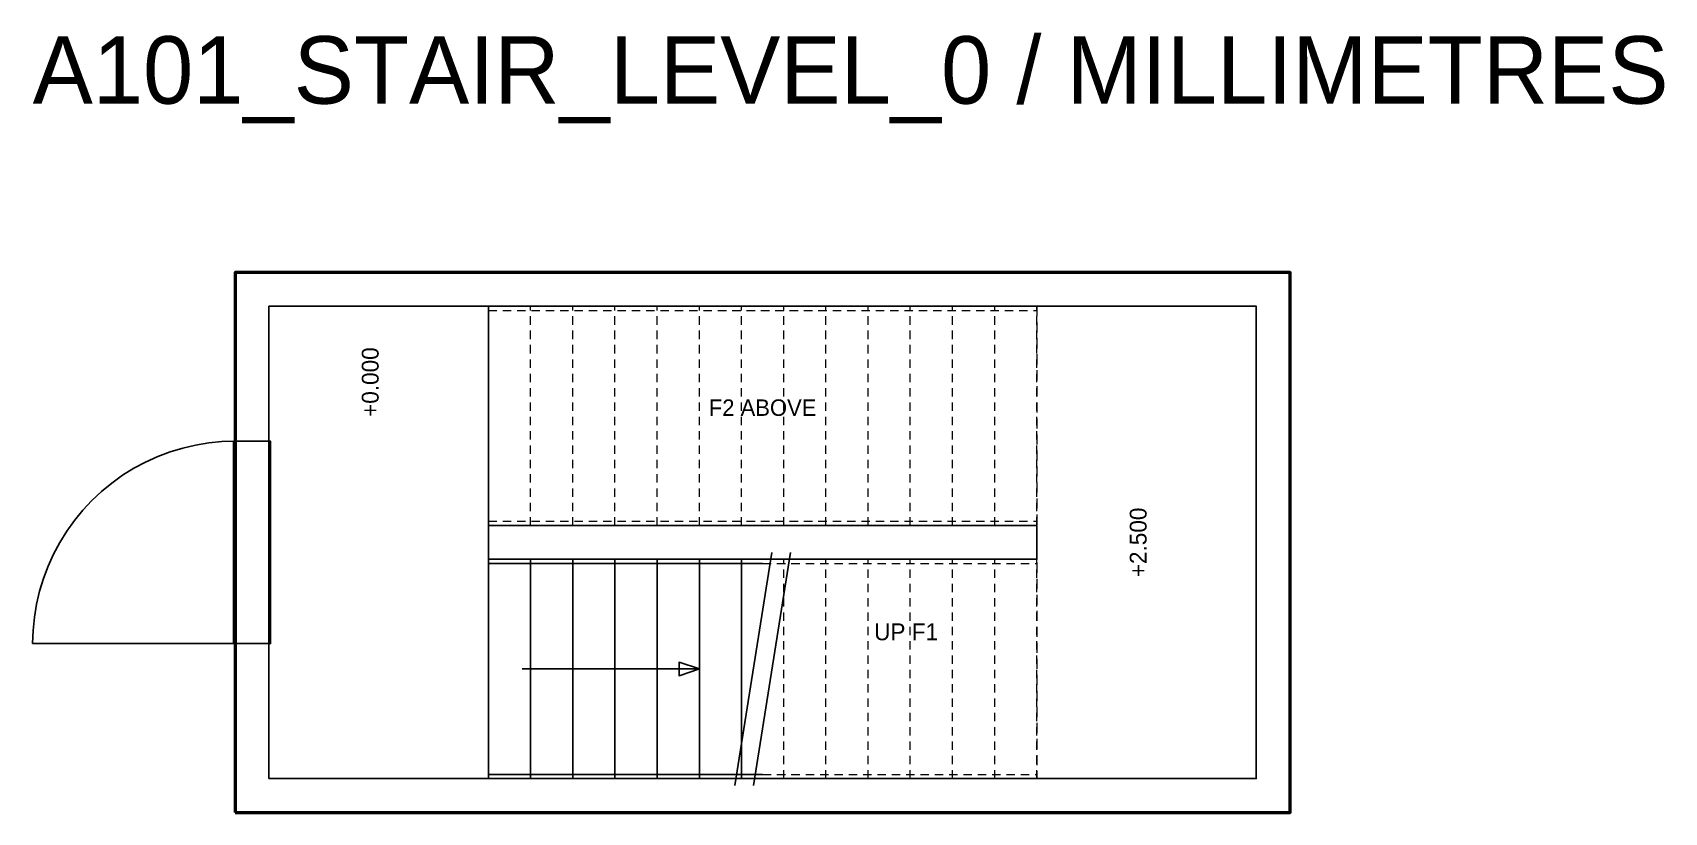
# Model space of a CAD drawing. Header units: millimetres. Extents: x -14174 to 142128, y -12275 to 247751.
# Drawn here: x 131260 to 140928, y 2000 to 6621 of the extents above; entities that cross this region are included whole.
import ezdxf
from ezdxf.enums import TextEntityAlignment as Align

# ---------------------------------------------------------------- set-up
doc = ezdxf.new("R2010")
doc.units = ezdxf.units.MM
for name, pattern in [('DASH_50_1.2_0.7', [95, 60, -35]), ('DASH_50_1_0.7', [85, 50, -35]), ('DASH_50_1_1', [100, 50, -50]), ('DASHED', [1.524, 1.27, -0.254])]:
    doc.linetypes.add(name, pattern=pattern)
for name, color, linetype, lineweight in [('A-ANNO', 7, 'Continuous', 18), ('A-DOOR', 7, 'Continuous', 25), ('A-HIDDEN', 8, 'DASHED', 13), ('A-OUTLINE', 7, 'Continuous', 25), ('A-ROUTE', 30, 'Continuous', 25), ('A-WALL', 8, 'Continuous', 50)]:
    doc.layers.add(name, color=color, linetype=linetype, lineweight=lineweight)

# ---------------------------------------------------------------- blocks, each defined once
blk = doc.blocks.new('A101_STAIR_LEVEL_0')
at = {"layer": 'A-DOOR'}
blk.add_line((12460, 3000), (11260, 3000), dxfattribs=at)
at = {"layer": 'A-HIDDEN', "linetype": 'DASH_50_1_0.7'}
for p, q in [((13960, 3700), (13960, 5000)), ((13960, 4975), (17210, 4975)), ((14210, 3700), (14210, 5000)), ((14460, 3700), (14460, 5000)), ((14710, 3700), (14710, 5000)), ((14960, 3700), (14960, 5000)), ((15210, 3700), (15210, 5000)), ((15460, 3700), (15460, 5000)), ((15710, 3700), (15710, 5000)), ((15960, 3700), (15960, 5000)), ((16210, 3700), (16210, 5000)), ((16460, 3700), (16460, 5000)), ((16710, 3700), (16710, 5000)), ((16960, 3700), (16960, 5000)), ((17210, 3700), (17210, 5000)), ((13960, 3725), (17210, 3725)), ((15710, 2200), (15710, 3500)), ((15960, 2200), (15960, 3500)), ((16210, 2200), (16210, 3500)), ((16460, 2200), (16460, 3500)), ((16710, 2200), (16710, 3500)), ((16960, 2200), (16960, 3500)), ((17210, 2200), (17210, 3500)), ((15585, 3475), (17210, 3475)), ((15585, 2225), (17210, 2225))]:
    blk.add_line(p, q, dxfattribs=at)
at = {"layer": 'A-HIDDEN', "linetype": 'DASH_50_1_1'}
blk.add_line((12460, 3000), (12460, 4200), dxfattribs=at)
at = {"layer": 'A-HIDDEN', "linetype": 'DASH_50_1.2_0.7'}
blk.add_lwpolyline([(17210, 2200), (18510, 2200), (18510, 5000), (17210, 5000)], close=True, dxfattribs=at)
at = {"layer": 'A-OUTLINE'}
for p, q in [((13960, 2200), (13960, 3500)), ((14210, 2200), (14210, 3500)), ((14460, 2200), (14460, 3500)), ((14710, 2200), (14710, 3500)), ((14960, 2200), (14960, 3500)), ((15210, 2200), (15210, 3500)), ((15420, 2160), (15640, 3540)), ((15460, 2200), (15460, 3500)), ((15530, 2160), (15750, 3540)), ((13960, 3475), (15585, 3475)), ((13960, 2225), (15585, 2225))]:
    blk.add_line(p, q, dxfattribs=at)
for points in [[(12660, 2200), (18510, 2200), (18510, 5000), (12660, 5000)], [(12660, 2200), (13960, 2200), (13960, 5000), (12660, 5000)], [(12450, 3000), (12670, 3000), (12670, 4200), (12450, 4200)], [(13960, 3500), (17210, 3500), (17210, 3700), (13960, 3700)]]:
    blk.add_lwpolyline(points, close=True, dxfattribs=at)
blk.add_lwpolyline([(12460, 4200), (12381.5, 4197.4), (12303.4, 4189.7), (12225.9, 4176.9), (12149.4, 4159.1), (12074.3, 4136.3), (12000.8, 4108.7), (11929.3, 4076.2), (11860, 4039.2), (11793.3, 3997.8), (11729.5, 3952), (11668.8, 3902.2), (11611.5, 3848.5), (11557.8, 3791.2), (11508, 3730.5), (11462.2, 3666.7), (11420.8, 3600), (11383.8, 3530.7), (11351.3, 3459.2), (11323.7, 3385.7), (11300.9, 3310.6), (11283.1, 3234.1), (11270.3, 3156.6), (11262.6, 3078.5), (11260, 3000)], dxfattribs=at)
at = {"layer": 'A-ROUTE'}
blk.add_line((14160, 2850), (15210, 2850), dxfattribs=at)
blk.add_lwpolyline([(15210, 2850), (15090, 2890), (15090, 2810)], close=True, dxfattribs=at)
at = {"layer": 'A-WALL'}
blk.add_lwpolyline([(12460, 2000), (18710, 2000), (18710, 5200), (12460, 5200)], close=True, dxfattribs=at)
at = {"layer": 'A-ANNO'}
for s, p in [('+0.000', (13310, 4550)), ('+2.500', (17860, 3600))]:
    blk.add_text(s, height=100, rotation=90, dxfattribs=at).set_placement(p, align=Align.CENTER)
for s, height, p in [('F2 ABOVE', 97.5, (15585, 4350)), ('UP F1', 100, (16435, 3020))]:
    blk.add_text(s, height=height, dxfattribs=at).set_placement(p, align=Align.CENTER)

msp = doc.modelspace()

# ---------------------------------------------------------------- block references
msp.add_blockref('A101_STAIR_LEVEL_0', (120000, 0))

# ---------------------------------------------------------------- texts
at = {"layer": 'A-ANNO'}
msp.add_text('A101_STAIR_LEVEL_0 / MILLIMETRES', height=400, dxfattribs=at).set_placement((131260, 6200))

doc.saveas('drawing.dxf')
